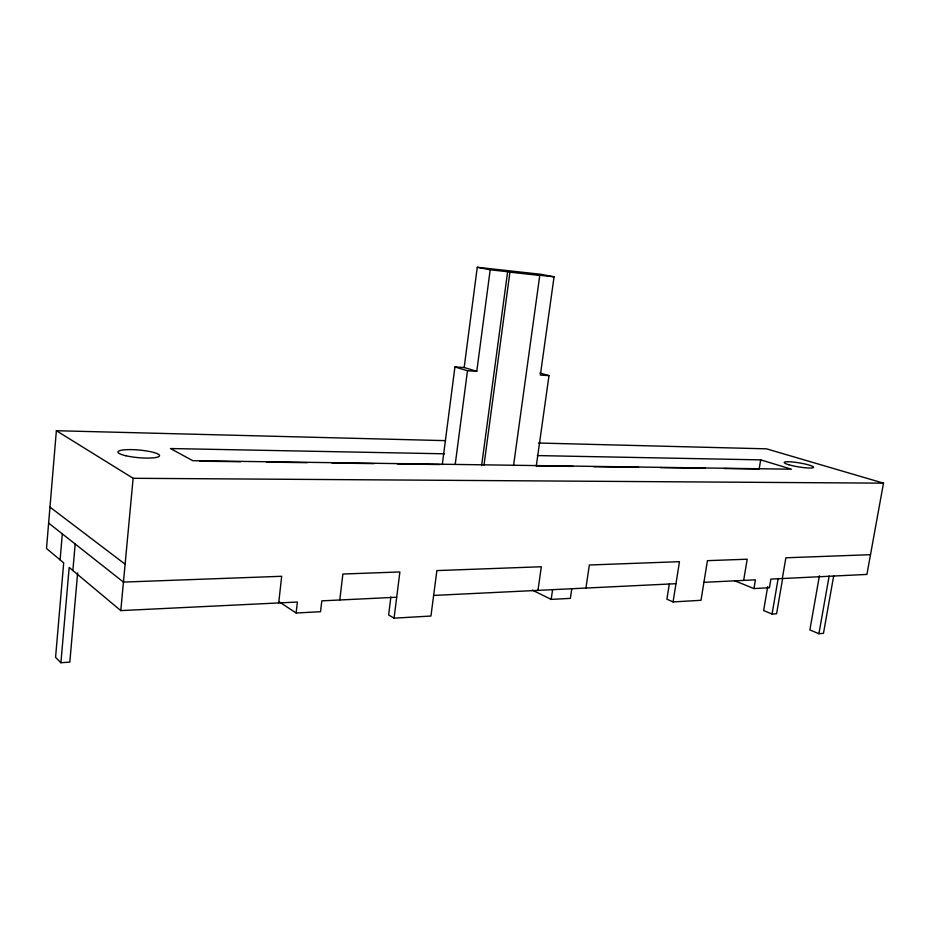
<?xml version="1.0" encoding="UTF-8"?>
<svg xmlns="http://www.w3.org/2000/svg" width="930" height="930" viewBox="0 0 930 930"><rect width="100%" height="100%" fill="white"/><g stroke="black" fill="none" stroke-linecap="round" stroke-linejoin="round"><path stroke-width="1.4" d="M445.551 440.646L56.37 430.718L46.5 548.491L63.693 562.859L55.568 657.336L60.903 662.73L69.808 662.125L77.643 572.927M60.101 559.86L62.322 533.867M60.903 662.73L69.169 567.44L120.784 610.603L297.379 602.036L296.124 613.01L320.536 611.708L321.803 600.861L396.703 597.223M72.866 570.543L75.179 544.015M120.784 610.603L133.13 478.287L56.37 430.718M278.698 602.942L281.685 576.286L123.446 582.087L48.627 523.067M339.776 599.99L342.879 574.031L399.888 571.95L394.053 618.171L430.95 616.032L436.879 570.59L541.33 566.754L537.959 590.376M390.891 596.886L388.624 614.939L394.053 618.171M442.285 464.605L454.933 366.943L464.175 367.513L476.776 371.303L490.191 269.816L477.264 267.27L464.175 367.513M455.281 463.907L467.488 370.745L454.933 366.943M481.612 465.593L507.617 271.723L490.191 269.816M484.007 465.023L509.919 272.176L507.617 271.723M513.581 465.314L539.76 275.454L537.424 275.001L554.059 276.826L540.353 375.092L549.002 375.615L536.273 466.151M571.787 588.737L570.369 598.374L551.188 599.397L552.594 589.667M585.935 588.051L589.353 564.998L679.47 561.685L673.064 601.931L700.999 600.303L707.439 560.662L747.197 559.209L743.651 580.401M669.333 583.831L666.903 599.199L673.064 601.931M444.528 453.805L170.446 448.539L192.812 460.699L791.418 469.197L760.682 459.873L759.147 469.011L724.284 468.522M734.526 580.704L753.951 588.574L755.427 579.832L703.917 582.331M767.715 586.598L763.635 610.533L772.063 614.067L776.585 613.754L782.653 578.425M772.063 614.067L778.131 578.646M782.316 578.53L785.885 557.791L870.503 554.687M819.423 575.74L809.879 629.924L818.912 633.714L823.469 633.342L833.699 575.833M818.912 633.714L829.142 576.054M538.482 443.029L766.471 448.841L883.5 483.158L866.911 574.426L770.9 579.088L769.424 587.748L753.951 588.574M433.636 595.433L675.971 583.691M133.13 478.287L883.5 483.158M199.764 461.164L240.452 461.733M266.608 462.105L307.284 462.675M331.987 463.024L374.127 463.617M397.366 463.942L439.506 464.523M536.854 465.895L573.171 466.407M593.514 466.686L638.561 467.325M660.346 467.627L705.393 468.255M537.342 455.584L760.682 459.873M467.488 370.745L476.776 371.303M477.264 267.27L540.749 274.28L554.059 276.826M509.919 272.176L539.76 275.454M539.865 373.011L549.002 375.615M532.227 590.073L551.188 599.397M279.477 602.012L296.124 613.01M49.964 507.117L125.108 564.185M788.814 464.744A14.868 2.034 9.4 0 0 813.18 467.685A14.868 2.034 9.4 0 0 794.743 462.233A14.868 2.034 9.4 0 0 788.814 464.744M125.794 455.735A20.867 3.825 5.1 0 0 159.332 456.2A20.867 3.825 5.1 0 0 131.2 449.62A20.867 3.825 5.1 0 0 125.794 455.735"/></g></svg>
